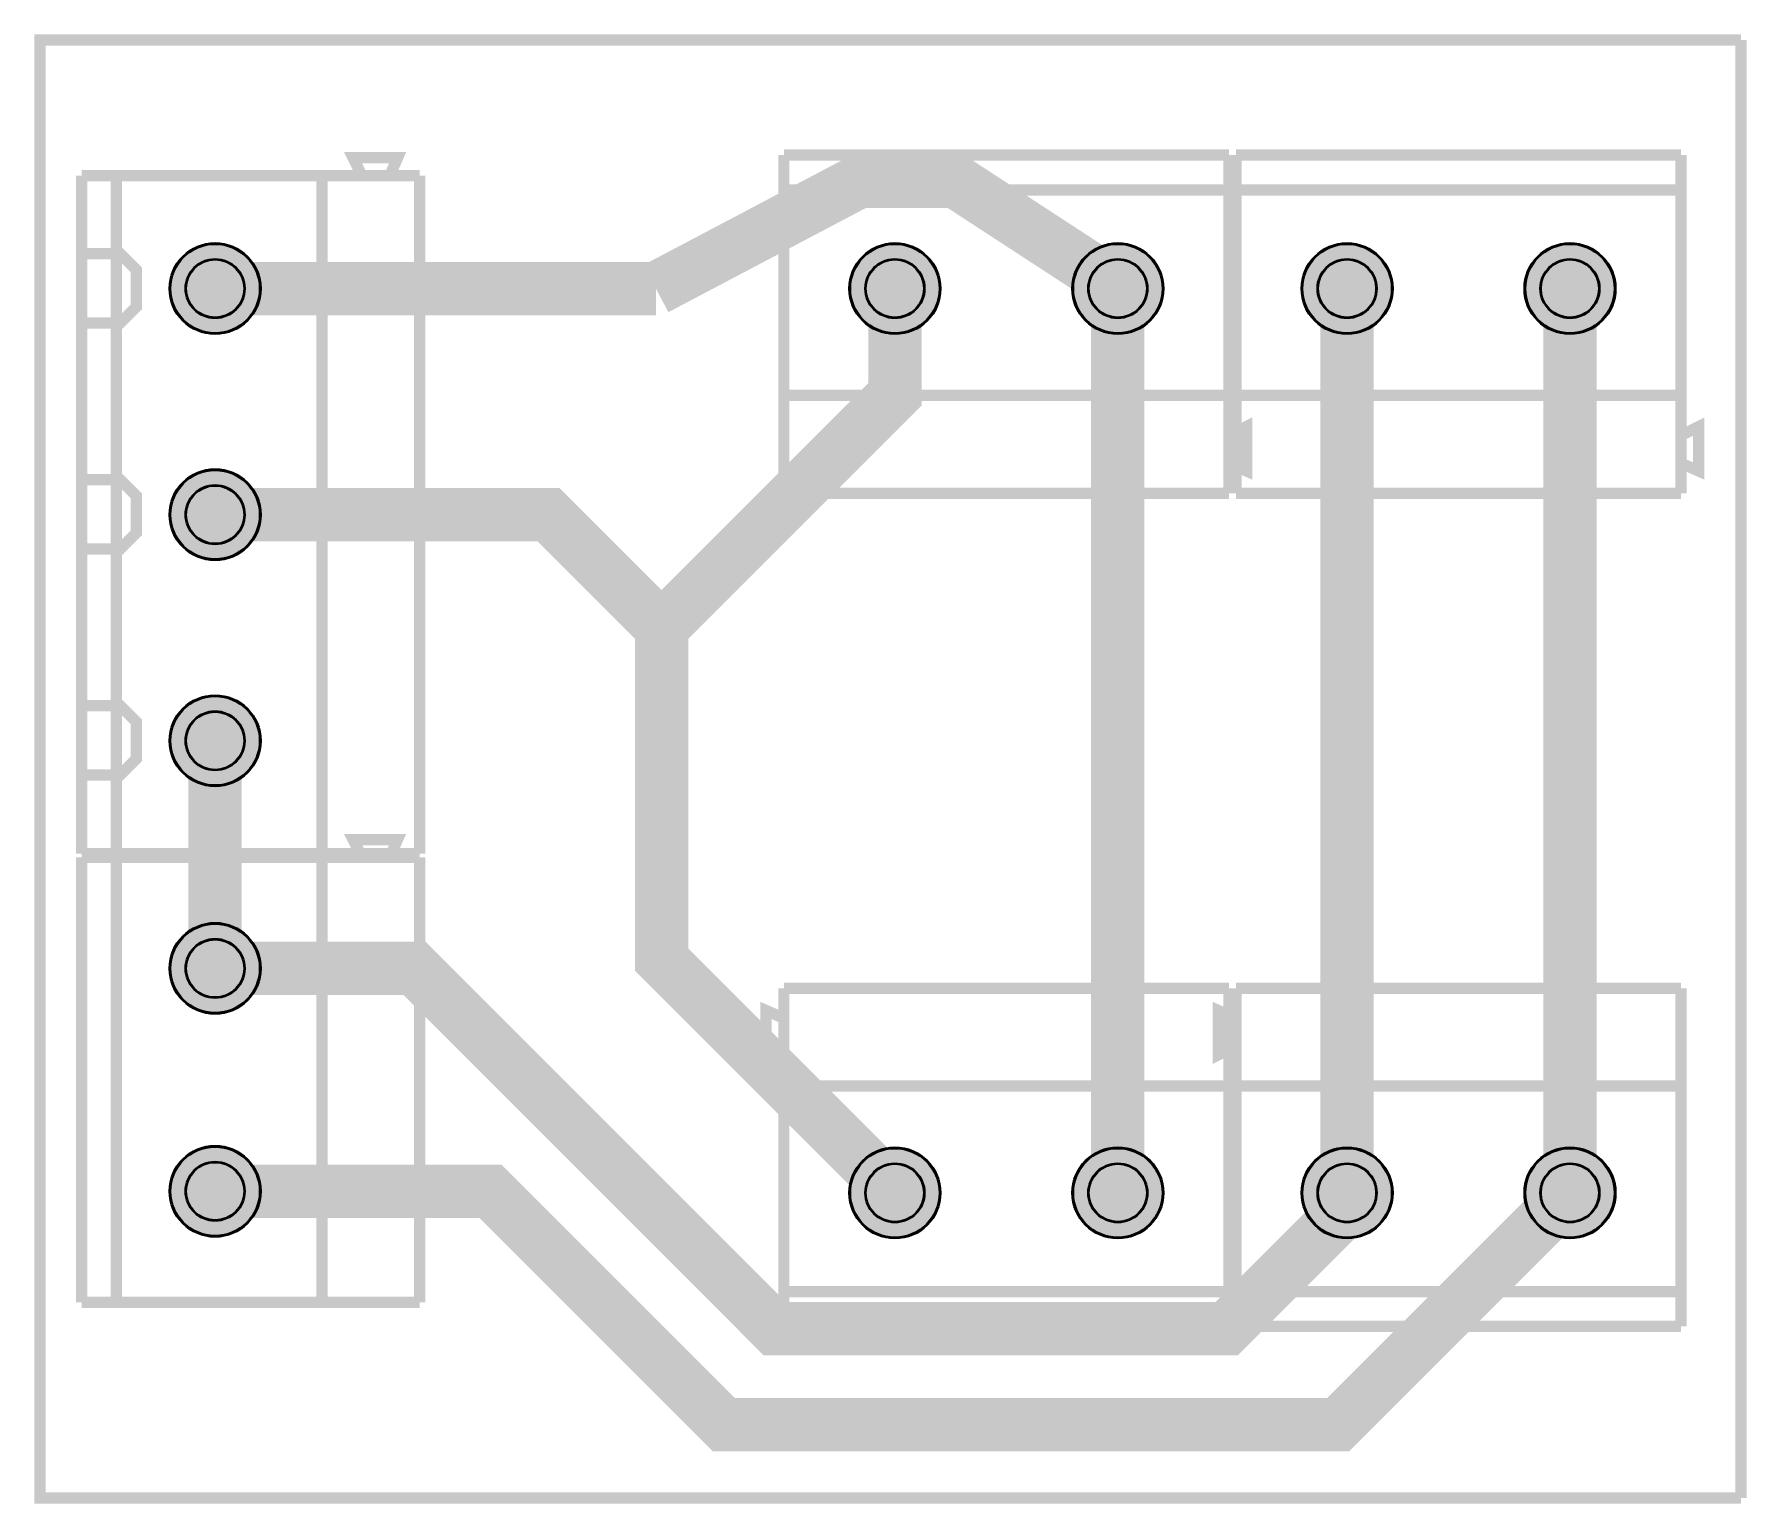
# Model space of a CAD drawing. Header units: millimetres. Extents: x 7.4 to 45.8, y 27.8 to 60.8.
import ezdxf

# ---------------------------------------------------------------- set-up
doc = ezdxf.new("R2010")
doc.units = ezdxf.units.MM
for name, color, linetype, true_color in [('BoardOutLine', 7, 'Continuous', 0xff00ff), ('BottomLayer', 7, 'Continuous', 0x0000ff), ('BottomSolderMaskLayer', 7, 'Continuous', 0xaa00ff), ('Multi-Layer', 7, 'Continuous', 0xc0c0c0), ('TopSilkLayer', 7, 'Continuous', 0xffcc00), ('TopSolderMaskLayer', 7, 'Continuous', 0x800080)]:
    doc.layers.add(name, color=color, linetype=linetype, true_color=true_color)

msp = doc.modelspace()

# ---------------------------------------------------------------- hatches: boundary and pattern name
at = {"layer": 'BottomSolderMaskLayer'}
for points in [[(10.405, 55.118, 1), (12.455, 55.118, 1)], [(25.68, 55.118, 1), (27.731, 55.118, 1)], [(30.689, 55.118, 1), (32.74, 55.118, 1)], [(35.84, 55.118, 1), (37.891, 55.118, 1)], [(40.849, 55.118, 1), (42.9, 55.118, 1)], [(10.405, 50.038, 1), (12.455, 50.038, 1)], [(10.405, 44.958, 1), (12.455, 44.958, 1)], [(10.405, 39.843, 1), (12.455, 39.843, 1)], [(10.405, 34.834, 1), (12.455, 34.834, 1)], [(25.68, 34.798, 1), (27.731, 34.798, 1)], [(30.689, 34.798, 1), (32.74, 34.798, 1)], [(35.84, 34.798, 1), (37.891, 34.798, 1)], [(40.849, 34.798, 1), (42.9, 34.798, 1)]]:
    msp.add_hatch(color=256, dxfattribs=at).paths.add_polyline_path(points)
at = {"layer": 'Multi-Layer'}
for points in [[(10.43, 55.118, 1), (12.43, 55.118, 1)], [(25.706, 55.118, 1), (27.706, 55.118, 1)], [(30.715, 55.118, 1), (32.715, 55.118, 1)], [(35.866, 55.118, 1), (37.866, 55.118, 1)], [(40.875, 55.118, 1), (42.875, 55.118, 1)], [(10.43, 50.038, 1), (12.43, 50.038, 1)], [(10.43, 44.958, 1), (12.43, 44.958, 1)], [(10.43, 39.843, 1), (12.43, 39.843, 1)], [(10.43, 34.834, 1), (12.43, 34.834, 1)], [(25.706, 34.798, 1), (27.706, 34.798, 1)], [(30.715, 34.798, 1), (32.715, 34.798, 1)], [(35.866, 34.798, 1), (37.866, 34.798, 1)], [(40.875, 34.798, 1), (42.875, 34.798, 1)]]:
    msp.add_hatch(color=256, dxfattribs=at).paths.add_polyline_path(points)
at = {"layer": 'TopSolderMaskLayer'}
for points in [[(10.405, 55.118, 1), (12.455, 55.118, 1)], [(25.68, 55.118, 1), (27.731, 55.118, 1)], [(30.689, 55.118, 1), (32.74, 55.118, 1)], [(35.84, 55.118, 1), (37.891, 55.118, 1)], [(40.849, 55.118, 1), (42.9, 55.118, 1)], [(10.405, 50.038, 1), (12.455, 50.038, 1)], [(10.405, 44.958, 1), (12.455, 44.958, 1)], [(10.405, 39.843, 1), (12.455, 39.843, 1)], [(10.405, 34.834, 1), (12.455, 34.834, 1)], [(25.68, 34.798, 1), (27.731, 34.798, 1)], [(30.689, 34.798, 1), (32.74, 34.798, 1)], [(35.84, 34.798, 1), (37.891, 34.798, 1)], [(40.849, 34.798, 1), (42.9, 34.798, 1)]]:
    msp.add_hatch(color=256, dxfattribs=at).paths.add_polyline_path(points)

# ---------------------------------------------------------------- linework, layer by layer
at = {"layer": 'BoardOutLine', "const_width": 0.254}
for points in [[(45.72, 60.706), (7.493, 60.706), (7.493, 27.94), (45.72, 27.94)], [(45.72, 27.94), (45.72, 60.706)]]:
    msp.add_lwpolyline(points, dxfattribs=at)
at = {"layer": 'BottomLayer', "const_width": 1.2}
for points in [[(31.714, 55.118), (31.714, 55.154), (28.067, 57.531), (25.908, 57.531), (21.336, 55.118)], [(11.43, 55.118), (21.336, 55.118)], [(26.706, 55.118), (26.706, 52.741), (21.463, 47.498)], [(31.714, 55.118), (31.714, 34.798)], [(36.866, 55.118), (36.866, 34.798)], [(41.874, 55.118), (41.874, 34.798)], [(11.43, 50.038), (18.923, 50.038), (21.463, 47.498)], [(21.463, 47.498), (21.463, 40.041), (26.706, 34.798)], [(11.43, 44.958), (11.43, 39.843)], [(36.866, 34.798), (36.866, 34.453), (34.163, 31.75), (24.003, 31.75), (15.911, 39.843), (11.43, 39.843)], [(11.43, 34.834), (17.618, 34.834), (22.86, 29.591), (36.667, 29.591), (41.874, 34.798)]]:
    msp.add_lwpolyline(points, dxfattribs=at)
at = {"layer": 'BottomSolderMaskLayer'}
for centre, radius in [((11.43, 55.118), 1.025), ((26.706, 55.118), 1.025), ((31.715, 55.118), 1.025), ((36.866, 55.118), 1.025), ((41.875, 55.118), 1.025), ((11.43, 55.118), 0.667), ((26.706, 55.118), 0.667), ((31.715, 55.118), 0.667), ((36.866, 55.118), 0.667), ((41.875, 55.118), 0.667), ((11.43, 50.038), 1.025), ((11.43, 50.038), 0.667), ((11.43, 44.958), 1.025), ((11.43, 44.958), 0.667), ((11.43, 39.843), 1.025), ((11.43, 39.843), 0.667), ((11.43, 34.834), 1.025), ((26.706, 34.798), 1.025), ((31.715, 34.798), 1.025), ((36.866, 34.798), 1.025), ((41.875, 34.798), 1.025), ((11.43, 34.834), 0.667), ((26.706, 34.798), 0.667), ((31.715, 34.798), 0.667), ((36.866, 34.798), 0.667), ((41.875, 34.798), 0.667)]:
    msp.add_circle(centre, radius, dxfattribs=at)
at = {"layer": 'Multi-Layer'}
for centre, radius in [((11.43, 55.118), 1), ((26.706, 55.118), 1), ((31.715, 55.118), 1), ((36.866, 55.118), 1), ((41.875, 55.118), 1), ((11.43, 55.118), 0.65), ((26.706, 55.118), 0.65), ((31.715, 55.118), 0.65), ((36.866, 55.118), 0.65), ((41.875, 55.118), 0.65), ((11.43, 50.038), 1), ((11.43, 50.038), 0.65), ((11.43, 44.958), 1), ((11.43, 44.958), 0.65), ((11.43, 39.843), 1), ((11.43, 39.843), 0.65), ((11.43, 34.834), 1), ((26.706, 34.798), 1), ((31.715, 34.798), 1), ((36.866, 34.798), 1), ((41.875, 34.798), 1), ((11.43, 34.834), 0.65), ((26.706, 34.798), 0.65), ((31.715, 34.798), 0.65), ((36.866, 34.798), 0.65), ((41.875, 34.798), 0.65)]:
    msp.add_circle(centre, radius, dxfattribs=at)
at = {"layer": 'TopSilkLayer', "const_width": 0.254}
for points in [[(15.356, 57.658), (15.53, 58.058), (14.53, 58.058), (14.727, 57.658)], [(24.21, 50.518), (24.21, 58.118)], [(34.21, 58.118), (24.21, 58.118)], [(34.21, 50.518), (34.21, 58.118)], [(34.37, 50.518), (34.37, 58.118)], [(44.37, 58.118), (34.37, 58.118)], [(44.37, 50.518), (44.37, 58.118)], [(16.03, 57.658), (8.43, 57.658)], [(8.43, 57.658), (8.43, 42.418)], [(9.212, 57.658), (9.212, 42.418)], [(13.831, 57.658), (13.831, 42.418)], [(16.03, 57.658), (16.03, 42.418)], [(34.21, 57.336), (24.21, 57.336)], [(44.37, 57.336), (34.37, 57.336)], [(8.44, 55.902), (9.299, 55.902), (9.659, 55.542), (9.659, 54.711)], [(8.44, 54.348), (9.298, 54.348), (9.659, 54.709), (9.659, 55.539)], [(34.21, 52.717), (24.21, 52.717)], [(44.37, 52.717), (34.37, 52.717)], [(34.215, 51.192), (34.61, 51.018), (34.61, 52.018), (34.215, 51.821)], [(44.375, 51.192), (44.77, 51.018), (44.77, 52.018), (44.375, 51.821)], [(8.44, 50.822), (9.298, 50.822), (9.659, 50.462), (9.659, 49.631)], [(8.44, 49.268), (9.298, 49.268), (9.659, 49.629), (9.659, 50.459)], [(34.21, 50.518), (24.21, 50.518)], [(44.37, 50.518), (34.37, 50.518)], [(8.44, 45.743), (9.299, 45.743), (9.659, 45.382), (9.659, 44.551)], [(8.44, 44.188), (9.298, 44.188), (9.659, 44.549), (9.659, 45.379)], [(15.356, 42.343), (15.53, 42.738), (14.53, 42.738), (14.727, 42.343)], [(16.03, 42.418), (8.43, 42.418)], [(16.03, 42.338), (8.43, 42.338)], [(8.43, 42.338), (8.43, 32.338)], [(9.212, 42.338), (9.212, 32.338)], [(13.831, 42.338), (13.831, 32.338)], [(16.03, 42.338), (16.03, 32.338)], [(24.21, 39.398), (34.21, 39.398)], [(24.21, 39.398), (24.21, 31.798)], [(34.21, 39.398), (34.21, 31.798)], [(34.37, 39.398), (44.37, 39.398)], [(34.37, 39.398), (34.37, 31.798)], [(44.37, 39.398), (44.37, 31.798)], [(24.205, 38.724), (23.81, 38.898), (23.81, 37.898), (24.205, 38.095)], [(34.365, 38.724), (33.97, 38.898), (33.97, 37.898), (34.365, 38.095)], [(24.21, 37.199), (34.21, 37.199)], [(34.37, 37.199), (44.37, 37.199)], [(16.03, 32.338), (8.43, 32.338)], [(24.21, 32.58), (34.21, 32.58)], [(34.37, 32.58), (44.37, 32.58)], [(24.21, 31.798), (34.21, 31.798)], [(34.37, 31.798), (44.37, 31.798)]]:
    msp.add_lwpolyline(points, dxfattribs=at)
at = {"layer": 'TopSolderMaskLayer'}
for centre, radius in [((11.43, 55.118), 1.025), ((26.706, 55.118), 1.025), ((31.715, 55.118), 1.025), ((36.866, 55.118), 1.025), ((41.875, 55.118), 1.025), ((11.43, 55.118), 0.667), ((26.706, 55.118), 0.667), ((31.715, 55.118), 0.667), ((36.866, 55.118), 0.667), ((41.875, 55.118), 0.667), ((11.43, 50.038), 1.025), ((11.43, 50.038), 0.667), ((11.43, 44.958), 1.025), ((11.43, 44.958), 0.667), ((11.43, 39.843), 1.025), ((11.43, 39.843), 0.667), ((11.43, 34.834), 1.025), ((26.706, 34.798), 1.025), ((31.715, 34.798), 1.025), ((36.866, 34.798), 1.025), ((41.875, 34.798), 1.025), ((11.43, 34.834), 0.667), ((26.706, 34.798), 0.667), ((31.715, 34.798), 0.667), ((36.866, 34.798), 0.667), ((41.875, 34.798), 0.667)]:
    msp.add_circle(centre, radius, dxfattribs=at)

doc.saveas('drawing.dxf')
